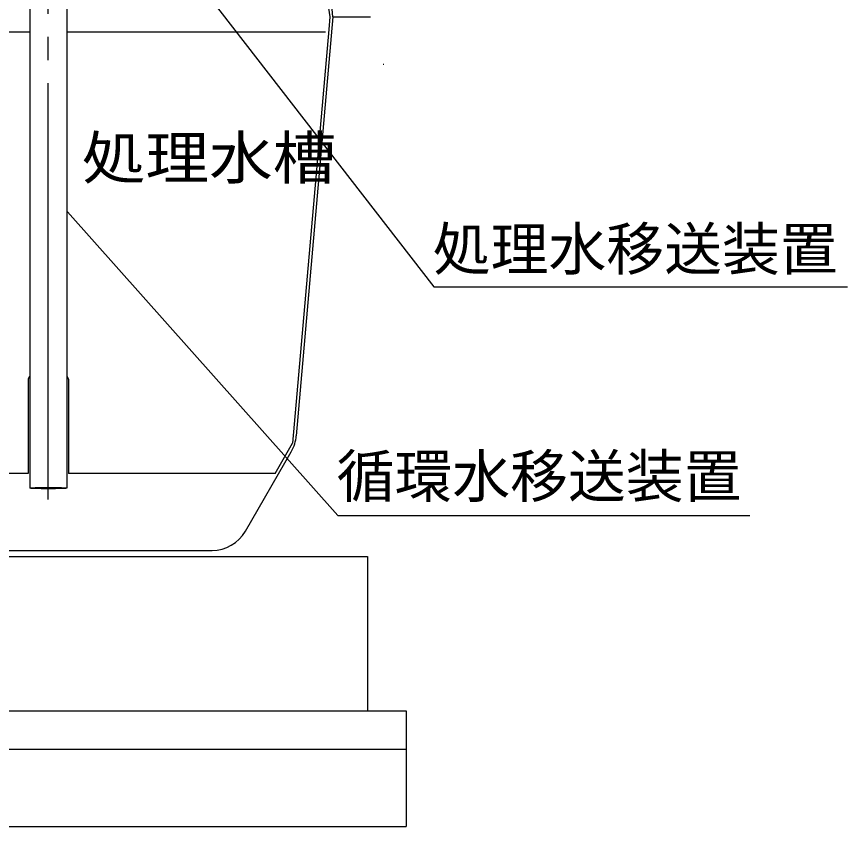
# Model space of a CAD drawing. Units: millimetres, scale not verified. Extents: x -8093 to 8093, y -5792 to 5792.
# Drawn here: x -4967 to -3889, y -3912 to -2861 of the extents above; entities that cross this region are included whole.
import ezdxf
from ezdxf.enums import TextEntityAlignment as Align

# ---------------------------------------------------------------- set-up
doc = ezdxf.new("R2010")
doc.units = ezdxf.units.MM
doc.header["$LTSCALE"] = 30
doc.linetypes.add('LONG_CHAIN', pattern=[21, 18, -1, 1, -1])
doc.layers.add('0-1_00クル-フ-0躯体', color=3, linetype='Continuous', lineweight=25)
doc.layers.add('0-2_00クル-フ-1機器', color=2, linetype='Continuous', lineweight=25)
doc.styles.add('ＭＳ ゴシック', font='')
doc.styles.get('ＭＳ ゴシック').set_extended_font_data('MS Gothic')

msp = doc.modelspace()

# ---------------------------------------------------------------- linework, layer by layer
at = {"layer": '0-1_00クル-フ-0躯体', "linetype": 'LONG_CHAIN'}
msp.add_line((-4925.89, -3487.83), (-4925.89, -2157.85), dxfattribs=at)
at = {"layer": '0-1_00クル-フ-0躯体'}
for p, q in [((-4658.84, -2204.99), (-4560.65, -2861.95)), ((-4949.89, -2267.35), (-4949.89, -3473.08)), ((-4901.89, -2267.35), (-4901.89, -3473.08)), ((-4556.64, -2861.95), (-4600.53, -2360.34)), ((-4556.64, -2861.95), (-4604.17, -3405.2)), ((-4560.65, -2861.95), (-4562.08, -2878.25)), ((-4556.64, -2861.95), (-4508.1, -2861.95)), ((-5156.64, -2881.16), (-4949.89, -2881.16)), ((-4901.89, -2881.16), (-4566.35, -2881.16)), ((-4562.08, -2878.25), (-4609.04, -3415.01)), ((-4491.56, -2922.95), (-4490.56, -2922.95)), ((-4951.89, -3331.82), (-4951.89, -3453.95)), ((-4899.89, -3331.82), (-4899.89, -3453.95)), ((-4631.52, -3453.95), (-4609.04, -3415.01)), ((-4670.21, -3528.95), (-4610.68, -3425.84)), ((-4951.89, -3453.95), (-5156.64, -3453.95)), ((-4631.52, -3453.95), (-4899.89, -3453.95)), ((-4550.52, -3508.57), (-4542.52, -3508.57)), ((-6199.78, -3553.95), (-4713.51, -3553.95))]:
    msp.add_line(p, q, dxfattribs=at)
at = {"layer": '0-1_00クル-フ-0躯体', "color": 4}
for p, q in [((-4789.92, -2741.93), (-4425.63, -3211.89)), ((-4900.83, -3114.49), (-4550.52, -3508.57)), ((-4425.63, -3211.89), (-3889.33, -3211.89)), ((-4542.52, -3508.57), (-4015.84, -3508.57))]:
    msp.add_line(p, q, dxfattribs=at)
at = {"layer": '0-1_00クル-フ-0躯体'}
for centre, radius, start, end in [((-4946.89, -3331.82), 5, 126.8699, 180), ((-4904.89, -3331.82), 5, 0, 53.1301), ((-4653.98, -3400.84), 50, 330, 355), ((-4713.51, -3503.95), 50, 270, 330)]:
    msp.add_arc(centre, radius, start, end, dxfattribs=at)
for major_axis in [(24, 0), (22, 0)]:
    msp.add_ellipse((-4925.89, -3473.08), major_axis=major_axis, ratio=0.035667, dxfattribs=at)
at = {"layer": '0-2_00クル-フ-1機器'}
for p, q in [((-6401.65, -3561.95), (-4511.65, -3561.95)), ((-4511.65, -3561.95), (-4511.65, -3761.95)), ((-6451.65, -3761.95), (-4461.65, -3761.95)), ((-4461.65, -3761.95), (-4461.65, -3861.95)), ((-6451.65, -3811.95), (-4461.65, -3811.95)), ((-4461.65, -3811.95), (-4461.65, -3911.95)), ((-6451.65, -3911.95), (-4461.65, -3911.95))]:
    msp.add_line(p, q, dxfattribs=at)

# ---------------------------------------------------------------- texts
at = {"layer": '0-1_00クル-フ-0躯体', "color": 4, "style": 'ＭＳ ゴシック', "width": 1.1}
msp.add_text('処理水槽', height=54.99, dxfattribs=at).set_placement((-4882.35, -3088.54), align=Align.BOTTOM_LEFT)
at = {"layer": '0-1_00クル-フ-0躯体', "color": 4, "style": 'ＭＳ ゴシック'}
for s, p in [('処理水移送装置', (-4427.11, -3206.84)), ('循環水移送装置', (-4551.83, -3501.64))]:
    msp.add_text(s, height=54.99, dxfattribs=at).set_placement(p, align=Align.BOTTOM_LEFT)

doc.saveas('drawing.dxf')
